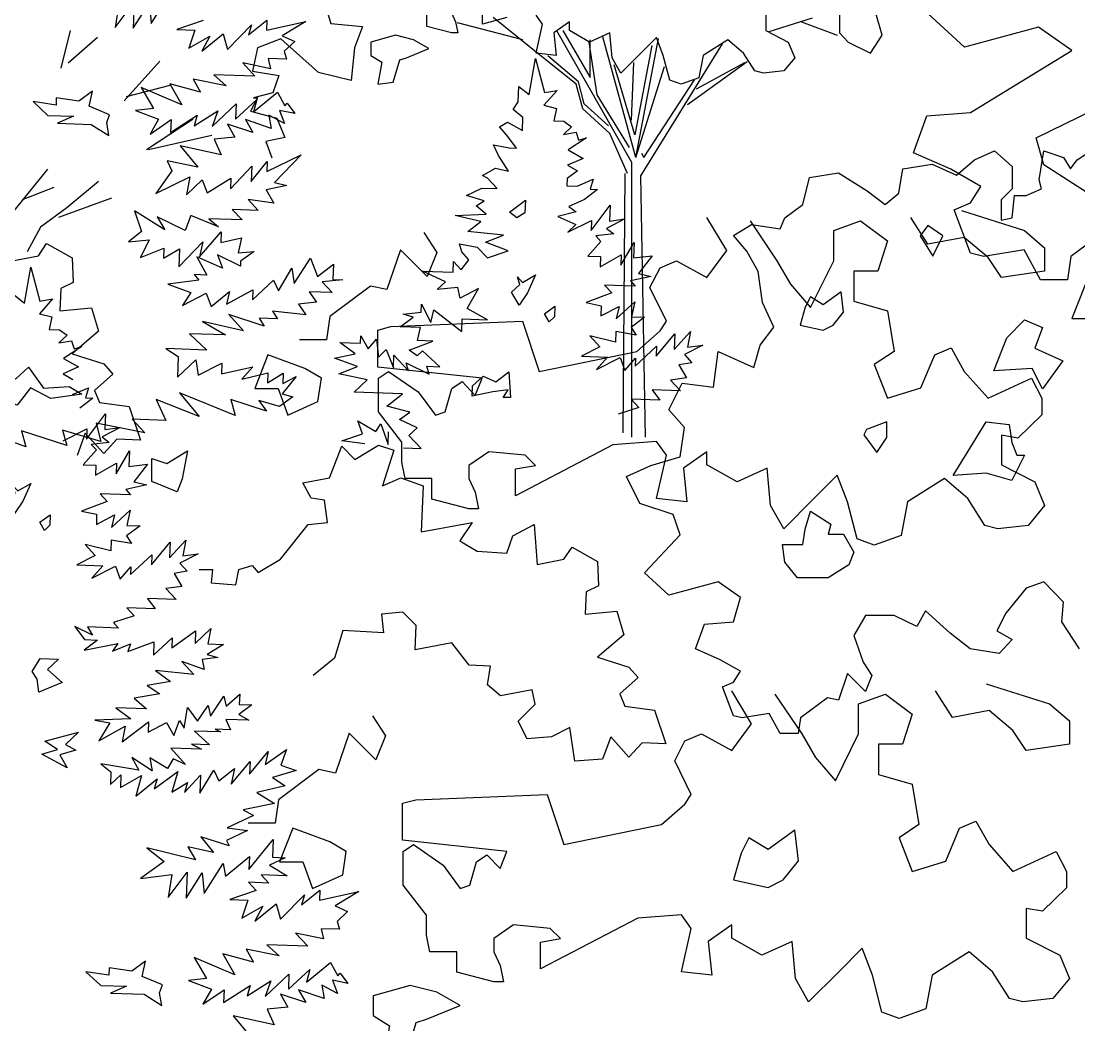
# Model space of a CAD drawing. Header units: inches. Extents: x -11 to 128, y 7 to 56.
# Drawn here: x 61.5273 to 62.0188, y 21.8111 to 22.2773 of the extents above; entities that cross this region are included whole.
import ezdxf

# ---------------------------------------------------------------- set-up
doc = ezdxf.new("R2010")
doc.units = ezdxf.units.IN
doc.header["$MEASUREMENT"] = 0
doc.layers.add('CAY', color=94, linetype='Continuous')
doc.layers.add('CAY-3', color=61, linetype='Continuous')
picture_1 = doc.add_image_def('image1.jpg', size_in_pixel=(1680, 1093))

# ---------------------------------------------------------------- blocks, each defined once
blk = doc.blocks.new('A$C76451831')
at = {"layer": 'CAY'}
for p, q in [((5943, 1269.4), (5949.7, 1306.8)), ((5949.7, 1306.8), (5958.9, 1271.5)), ((5931.9, 1262.1), (5932.4, 1277.9)), ((5932.4, 1277.9), (5943, 1269.4)), ((5972.1, 1273.8), (5958.5, 1258.4)), ((5958.9, 1271.5), (5972.1, 1273.8)), ((5926.6, 1254.1), (5931.9, 1262.1)), ((5936.7, 1245.6), (5926.6, 1254.1)), ((5958.5, 1258.4), (5971.5, 1255.2)), ((5971.5, 1255.2), (5968.8, 1242.2)), ((5912.4, 1236), (5920.7, 1241.1)), ((5920.7, 1241.1), (5936.3, 1232.4)), ((5936.3, 1232.4), (5936.7, 1245.6)), ((5968.8, 1242.2), (5979.2, 1241.8)), ((5979.2, 1241.8), (5987.1, 1236.1)), ((5920.2, 1227.6), (5912.4, 1236)), ((5930.2, 1214.1), (5920.2, 1227.6)), ((5987.1, 1236.1), (5978.7, 1228.2)), ((5978.7, 1228.2), (5991.9, 1230.5)), ((5991.9, 1230.5), (5994.4, 1222.3)), ((5906.3, 1217.6), (5922.5, 1214.3)), ((5911.3, 1206.6), (5906.3, 1217.6)), ((6002.6, 1224.7), (5983.6, 1212.2)), ((5994.4, 1222.3), (6002.6, 1224.7)), ((5921.6, 1190.3), (5911.3, 1206.6)), ((5922.5, 1214.3), (5930.2, 1214.1)), ((5983.6, 1212.2), (5999.1, 1203.5)), ((5894.8, 1185.8), (5908.2, 1193.5)), ((5908.2, 1193.5), (5921.6, 1190.3)), ((5999.1, 1203.5), (5983, 1196.4)), ((5983, 1196.4), (5993.3, 1190.6)), ((5900.1, 1182.9), (5894.8, 1185.8)), ((5910.1, 1172.2), (5900.1, 1182.9)), ((5982.6, 1182.8), (5982.3, 1175.1)), ((5993.3, 1190.6), (5982.6, 1182.8)), ((5878.2, 1165.1), (5894.3, 1172.7)), ((5894.3, 1172.7), (5910.1, 1172.2)), ((5982.3, 1175.1), (5992.7, 1174.7)), ((5992.7, 1174.7), (6009.3, 1181.8)), ((6009.3, 1181.8), (6006.2, 1171.5)), ((5896.6, 1159.5), (5878.2, 1165.1)), ((6000.4, 1160.8), (5984.3, 1153.7)), ((6013.9, 1171.3), (6000.4, 1160.8)), ((6006.2, 1171.5), (6013.9, 1171.3)), ((5888.2, 1154.3), (5896.6, 1159.5)), ((5898.8, 1145.8), (5888.2, 1154.3)), ((5984.3, 1153.7), (5991.8, 1148)), ((6007.4, 1128.9), (6026.9, 1154.9)), ((6026.9, 1154.9), (6026.3, 1138.6)), ((5866.6, 1144.2), (5898.8, 1145.8)), ((5893.1, 1138.3), (5866.6, 1144.2)), ((5991.8, 1148), (5973, 1143.2)), ((5973, 1143.2), (5991.3, 1134.9)), ((5983.3, 1127), (6007.8, 1139.3)), ((6007.8, 1139.3), (6007.4, 1128.9)), ((6042.3, 1140.8), (6023.3, 1131)), ((6026.3, 1138.6), (6042.3, 1140.8)), ((5879.6, 1127.9), (5893.1, 1138.3)), ((5916.6, 1123.9), (5879.6, 1127.9)), ((5991.3, 1134.9), (5983.3, 1127)), ((6023.3, 1131), (6030.9, 1125.3)), ((5897.8, 1116.8), (5916.6, 1123.9)), ((5921.5, 1107.8), (5897.8, 1116.8)), ((6017.4, 1117.6), (6003.8, 1102.2)), ((6030.9, 1125.3), (6012.2, 1123.3)), ((6012.2, 1123.3), (6017.4, 1117.6)), ((5435.2, 1102.7), (5443.6, 1115.3)), ((5443.6, 1115.3), (5470, 1100.6)), ((5871, 1115), (5889.4, 1111.7)), ((5873.4, 1106.8), (5871, 1115)), ((5880.8, 1098.4), (5873.4, 1106.8)), ((5889.4, 1111.7), (5899.9, 1100.4)), ((5899.9, 1100.4), (5921.5, 1107.8)), ((6037.9, 1092.9), (6051.8, 1116.4)), ((6051.8, 1116.4), (6051.3, 1100.6)), ((5407.8, 1097.4), (5435.2, 1102.7)), ((5470, 1100.6), (5471.1, 1075.2)), ((5864.5, 1085.8), (5864.9, 1096.7)), ((5864.9, 1096.7), (5872.8, 1088.2)), ((5872.8, 1088.2), (5880.8, 1098.4)), ((6003.8, 1102.2), (6016.9, 1101.8)), ((6016.5, 1091.4), (6038.3, 1103.8)), ((6016.9, 1101.8), (6016.5, 1091.4)), ((6038.3, 1103.8), (6037.9, 1092.9)), ((6051.3, 1100.6), (6070.4, 1102.6)), ((6070.4, 1102.6), (6056.2, 1084.5)), ((5420.6, 1053.6), (5427.3, 1091)), ((5427.3, 1091), (5436.5, 1055.8)), ((5856.5, 1075.7), (5832.8, 1086.9)), ((5832.8, 1086.9), (5864.5, 1085.8)), ((6056.2, 1084.5), (6069.6, 1081.4)), ((5471.1, 1075.2), (5458.4, 1068.9)), ((5848, 1067.8), (5856.5, 1075.7)), ((6069.6, 1081.4), (6048.2, 1076.7)), ((6048.2, 1076.7), (6053, 1071.1)), ((5410, 1062.2), (5420.6, 1053.6)), ((5458.4, 1068.9), (5457.3, 1045.7)), ((5869.4, 1069.8), (5848, 1067.8)), ((5871.7, 1058.8), (5869.4, 1069.8)), ((5890.7, 1069), (5871.7, 1058.8)), ((5879.1, 1048.1), (5890.7, 1069)), ((6028.7, 1064.2), (6002.1, 1054.3)), ((6053, 1071.1), (6021.3, 1072.2)), ((6021.3, 1072.2), (6028.7, 1064.2)), ((5449.8, 1058.1), (5436.1, 1042.7)), ((5436.5, 1055.8), (5449.8, 1058.1)), ((5831.4, 1044.3), (5831.6, 1052.5)), ((5831.6, 1052.5), (5841.4, 1033.6)), ((6002.1, 1054.3), (6017.8, 1051)), ((6033.2, 1037.3), (6052.4, 1055.2)), ((6052.4, 1055.2), (6049.1, 1039.5)), ((5436.1, 1042.7), (5449.1, 1039.5)), ((5457.3, 1045.7), (5490, 1048.9)), ((5490, 1048.9), (5497.4, 1024.6)), ((5812.7, 1042.3), (5831.4, 1044.3)), ((5823, 1039.2), (5812.7, 1042.3)), ((5841.4, 1033.6), (5844.6, 1046.6)), ((5844.6, 1046.6), (5873.3, 1024.3)), ((5900, 1036.5), (5879.1, 1048.1)), ((6017.8, 1051), (6017.5, 1040.6)), ((6017.5, 1040.6), (6036.4, 1050.3)), ((6036.4, 1050.3), (6033.2, 1037.3)), ((5449.1, 1039.5), (5446.4, 1026.4)), ((5809.5, 1029.2), (5823, 1039.2)), ((5830.8, 1028.5), (5809.5, 1029.2)), ((5873.3, 1024.3), (5873.7, 1037.4)), ((5873.7, 1037.4), (5900, 1036.5)), ((6062.7, 1039), (6048.8, 1028.6)), ((6049.1, 1039.5), (6062.7, 1039)), ((5446.4, 1026.4), (5456.8, 1026.1)), ((5464.8, 1020.4), (5456.3, 1012.5)), ((5456.8, 1026.1), (5464.8, 1020.4)), ((5497.4, 1024.6), (5470, 1001.4)), ((5768.6, 1012.1), (5768.9, 1019.8)), ((5768.9, 1019.8), (5776.6, 1006.4)), ((5827.6, 1015), (5830.8, 1028.5)), ((6005.9, 1019.7), (6016.3, 1008.4)), ((6032.4, 1013.3), (6005.9, 1019.7)), ((6032.8, 1024.2), (6032.4, 1013.3)), ((6053.9, 1020.7), (6032.8, 1024.2)), ((6048.8, 1028.6), (6053.9, 1020.7)), ((6074.5, 998.7), (6093.9, 1022)), ((6093.3, 1005.7), (6110.2, 1024.2)), ((6093.9, 1022), (6093.3, 1005.7)), ((6110.2, 1024.2), (6107, 1008)), ((5456.3, 1012.5), (5469.5, 1014.7)), ((5480.2, 1008.9), (5461.2, 996.5)), ((5469.5, 1014.7), (5472, 1006.5)), ((5472, 1006.5), (5480.2, 1008.9)), ((5747.3, 1012.8), (5768.6, 1012.1)), ((5763.2, 1001.4), (5747.3, 1012.8)), ((5776.6, 1006.4), (5785.1, 1016.5)), ((5785.1, 1016.5), (5787.1, 997.8)), ((5819.1, 1004.9), (5843.5, 1014.5)), ((5843.5, 1014.5), (5827.6, 1015)), ((6016.3, 1008.4), (5997.4, 998.7)), ((6052.8, 988.6), (6074.8, 1009.1)), ((6074.8, 1009.1), (6074.5, 998.7)), ((6122.9, 1010.1), (6104, 1000.4)), ((6107, 1008), (6122.9, 1010.1)), ((5461.2, 996.5), (5476.8, 987.8)), ((5470, 1001.4), (5502.7, 990.9)), ((5741.8, 996.7), (5763.2, 1001.4)), ((5765.5, 988.2), (5741.8, 996.7)), ((5787.1, 997.8), (5795.1, 1005.7)), ((5795.1, 1005.7), (5802.6, 986.9)), ((5802.6, 986.9), (5803.1, 1000)), ((5803.1, 1000), (5818.4, 983.6)), ((5827.1, 999.2), (5819.1, 1004.9)), ((5832.7, 1004.4), (5827.1, 999.2)), ((5850.7, 987.9), (5832.7, 1004.4)), ((5997.4, 998.7), (6024.1, 997.7)), ((6024.1, 997.7), (6012.8, 985)), ((6012.8, 985), (6037.3, 997.3)), ((6037.3, 997.3), (6042.2, 983.9)), ((6042.2, 983.9), (6053.1, 996.7)), ((6053.1, 996.7), (6052.8, 988.6)), ((6104, 1000.4), (6111.4, 992)), ((5476.8, 987.8), (5460.6, 980.6)), ((5502.7, 990.9), (5512.2, 980.3)), ((5746.2, 980.7), (5765.5, 988.2)), ((5818.4, 983.6), (5815.9, 991.8)), ((5815.9, 991.8), (5839.5, 980.1)), ((5839.5, 980.1), (5837.1, 988.4)), ((5837.1, 988.4), (5850.7, 987.9)), ((6111.4, 992), (6098.2, 989.7)), ((6098.2, 989.7), (6105.9, 976.3)), ((5460.6, 980.6), (5470.9, 974.8)), ((5512.2, 980.3), (5493.2, 963.4)), ((5775.4, 974.2), (5746.2, 980.7)), ((6105.9, 976.3), (6089.5, 974.1)), ((5470.3, 959), (5486.9, 966.1)), ((5486.9, 966.1), (5483.8, 955.8)), ((5761.9, 961.5), (5775.4, 974.2)), ((6070.5, 963.9), (6078.3, 953.2)), ((6099.9, 962.9), (6070.5, 963.9)), ((6089.5, 974.1), (6099.9, 962.9)), ((5491.5, 955.5), (5478, 945.1)), ((5483.8, 955.8), (5491.5, 955.5)), ((5493.2, 963.4), (5498.5, 950.8)), ((5812.1, 959.8), (5761.9, 961.5)), ((5795.8, 947.2), (5812.1, 959.8)), ((6078.3, 953.2), (6048.9, 954.2)), ((6048.9, 954.2), (6056.8, 945.8)), ((5498.5, 950.8), (5529.1, 946.6)), ((5529.1, 946.6), (5540.7, 911.8)), ((5819.6, 940.9), (5795.8, 947.2)), ((6056.8, 945.8), (6035.2, 938.9)), ((5485, 913.1), (5504.5, 939.2)), ((5504.5, 939.2), (5503.9, 922.9)), ((5770.8, 918.6), (5765.8, 931.9)), ((5765.8, 931.9), (5784.4, 920.9)), ((5808.9, 933.2), (5819.6, 940.9)), ((5827.2, 924.8), (5808.9, 933.2)), ((5460.9, 911.2), (5485.4, 923.5)), ((5485.4, 923.5), (5485, 913.1)), ((5519.9, 925), (5501, 915.3)), ((5503.9, 922.9), (5519.9, 925)), ((5784.4, 920.9), (5789.7, 928.8)), ((5789.7, 928.8), (5797.1, 907.3)), ((5797.1, 907.3), (5797.6, 920.4)), ((5818.7, 916.9), (5827.2, 924.8)), ((5483.7, 919.1), (5475.3, 895.9)), ((5502.7, 898.1), (5483.7, 919.1)), ((5508.5, 909.6), (5489.8, 907.5)), ((5501, 915.3), (5508.5, 909.6)), ((5516.4, 912.8), (5502.7, 898.1)), ((5540.7, 911.8), (5516.4, 912.8)), ((5749.2, 911.2), (5770.8, 918.6)), ((5773.1, 908.1), (5749.2, 911.2)), ((5831.4, 903.4), (5818.7, 916.9)), ((5495.1, 901.9), (5481.4, 886.5)), ((5489.8, 907.5), (5495.1, 901.9)), ((5515.5, 877.1), (5529.5, 900.7)), ((5529.5, 900.7), (5528.9, 884.8)), ((5812.9, 904), (5831.4, 903.4)), ((5494.1, 875.6), (5515.9, 888)), ((5515.9, 888), (5515.5, 877.1)), ((5528.9, 884.8), (5548, 886.9)), ((5548, 886.9), (5533.8, 868.8)), ((5481.4, 886.5), (5494.5, 886)), ((5494.5, 886), (5494.1, 875.6)), ((5547.3, 865.6), (5525.8, 860.9)), ((5533.8, 868.8), (5547.3, 865.6)), ((5498.9, 856.4), (5506.3, 848.5)), ((5530.6, 855.3), (5498.9, 856.4)), ((5525.8, 860.9), (5530.6, 855.3)), ((5506.3, 848.5), (5479.7, 838.5)), ((5479.7, 838.5), (5495.4, 835.2)), ((5495.4, 835.2), (5495.1, 824.8)), ((5495.1, 824.8), (5514, 834.6)), ((5510.8, 821.5), (5530, 839.5)), ((5514, 834.6), (5510.8, 821.5)), ((5530, 839.5), (5526.8, 823.7)), ((5540.3, 823.2), (5526.4, 812.8)), ((5526.8, 823.7), (5540.3, 823.2)), ((5526.4, 812.8), (5531.5, 805)), ((5510, 797.5), (5483.5, 803.9)), ((5483.5, 803.9), (5494, 792.7)), ((5510.4, 808.4), (5510, 797.5)), ((5531.5, 805), (5510.4, 808.4)), ((5552.1, 782.9), (5571.5, 806.3)), ((5570.9, 790), (5587.9, 808.4)), ((5571.5, 806.3), (5570.9, 790)), ((5587.9, 808.4), (5584.6, 792.2)), ((5494, 792.7), (5475, 782.9)), ((5530.4, 772.8), (5552.4, 793.3)), ((5552.4, 793.3), (5552.1, 782.9)), ((5600.5, 794.4), (5581.6, 784.6)), ((5584.6, 792.2), (5600.5, 794.4)), ((5475, 782.9), (5501.7, 782)), ((5501.7, 782), (5490.4, 769.2)), ((5490.4, 769.2), (5514.9, 781.5)), ((5514.9, 781.5), (5519.8, 768.2)), ((5519.8, 768.2), (5530.7, 781)), ((5530.7, 781), (5530.4, 772.8)), ((5581.6, 784.6), (5589, 776.2)), ((5589, 776.2), (5575.8, 773.9)), ((5575.8, 773.9), (5583.5, 760.5)), ((5583.5, 760.5), (5567.1, 758.4)), ((5567.1, 758.4), (5577.6, 747.1)), ((5577.6, 747.1), (5548.1, 748.2)), ((5548.1, 748.2), (5555.9, 737.5)), ((5526.5, 738.5), (5534.4, 730.1)), ((5555.9, 737.5), (5526.5, 738.5)), ((5534.4, 730.1), (5512.8, 723.1)), ((5512.8, 723.1), (5518.1, 717.5)), ((5472.8, 719.1), (5482.8, 705.6)), ((5491.1, 710.3), (5472.8, 719.1)), ((5518.1, 717.5), (5485.9, 718.6)), ((5485.9, 718.6), (5491.1, 710.3)), ((5573.1, 697), (5597.7, 714.7)), ((5597.3, 701.6), (5613.7, 716.9)), ((5597.7, 714.7), (5597.3, 701.6)), ((5613.7, 716.9), (5610.4, 701.1)), ((5496.3, 705.1), (5482.4, 694.7)), ((5482.4, 694.7), (5517.5, 701.6)), ((5482.8, 705.6), (5496.3, 705.1)), ((5517.5, 701.6), (5511.8, 693.7)), ((5511.8, 693.7), (5530.6, 701.2)), ((5527.6, 693.1), (5554.7, 703.1)), ((5530.6, 701.2), (5527.6, 693.1)), ((5554.2, 689.5), (5573.5, 707.4)), ((5554.7, 703.1), (5554.2, 689.5)), ((5573.5, 707.4), (5573.1, 697)), ((5610.4, 701.1), (5626.7, 700.5)), ((5626.7, 700.5), (5610, 690.2)), ((5610, 690.2), (5620.8, 687.1)), ((5606.7, 674.5), (5583.5, 683)), ((5583.5, 683), (5596.1, 669.4)), ((5620.8, 687.1), (5604.8, 685)), ((5604.8, 685), (5606.7, 674.5)), ((5596.1, 669.4), (5556.4, 673.5)), ((5556.4, 673.5), (5571.9, 662.1)), ((5571.9, 662.1), (5547.7, 658)), ((5547.7, 658), (5561, 649.3)), ((5561, 649.3), (5534.1, 644.8)), ((5613.2, 626.2), (5627.1, 647)), ((5627.1, 647), (5629.4, 636.5)), ((5629.4, 636.5), (5643.5, 649.2)), ((5643.5, 649.2), (5643.1, 638.3)), ((5515.2, 635.1), (5530.7, 623.7)), ((5546.9, 634), (5515.2, 635.1)), ((5534.1, 644.8), (5546.9, 634)), ((5586.1, 614), (5589.5, 635.2)), ((5589.5, 635.2), (5599.9, 621.2)), ((5599.9, 621.2), (5610.9, 637.2)), ((5610.9, 637.2), (5613.2, 626.2)), ((5656.2, 637.9), (5642.7, 627.9)), ((5643.1, 638.3), (5656.2, 637.9)), ((5642.7, 627.9), (5652.9, 622.1)), ((5530.7, 623.7), (5493.4, 622.2)), ((5493.4, 622.2), (5509.2, 619.4)), ((5509.2, 619.4), (5497.7, 600.8)), ((5497.7, 600.8), (5525, 616.1)), ((5521.7, 599.9), (5549.1, 620.3)), ((5525, 616.1), (5521.7, 599.9)), ((5549.1, 620.3), (5548.8, 609.9)), ((5548.8, 609.9), (5567.7, 619.6)), ((5567.7, 619.6), (5575.4, 606.2)), ((5575.4, 606.2), (5581.3, 621.9)), ((5581.3, 621.9), (5586.1, 614)), ((5629, 622.9), (5634, 612.3)), ((5652.9, 622.1), (5629, 622.9)), ((5596.8, 610.9), (5612.2, 596.8)), ((5623.5, 610), (5596.8, 610.9)), ((5618.2, 612.9), (5623.5, 610)), ((5634, 612.3), (5618.2, 612.9)), ((5603.9, 592.1), (5572.2, 593.2)), ((5572.2, 593.2), (5587.5, 576.3)), ((5612.2, 596.8), (5593.6, 597.4)), ((5593.6, 597.4), (5603.9, 592.1)), ((5669.9, 576.2), (5691.8, 591.7)), ((5691.8, 591.7), (5686.2, 575.6)), ((5552.8, 569.8), (5532, 583.7)), ((5532, 583.7), (5539.2, 570.3)), ((5568.7, 572), (5550.5, 583.1)), ((5550.5, 583.1), (5552.8, 569.8)), ((5574.5, 582.2), (5568.7, 572)), ((5587.5, 576.3), (5574.5, 582.2)), ((5653.7, 566.3), (5673.1, 589.7)), ((5673.1, 589.7), (5669.9, 576.2)), ((2041.2, 539.6), (2003.7, 569.7)), ((2289.6, 555.4), (2334.4, 569.5)), ((5499.6, 577.1), (5510.2, 568.6)), ((5539.2, 570.3), (5499.6, 577.1)), ((5602.3, 546.8), (5616.7, 570.3)), ((5616.7, 570.3), (5621.8, 559.3)), ((5621.8, 559.3), (5638.1, 572.3)), ((5634.8, 556.1), (5654.2, 579.4)), ((5638.1, 572.3), (5634.8, 556.1)), ((5654.2, 579.4), (5653.7, 566.3)), ((5701.9, 570.1), (5677.6, 562.8)), ((5686.2, 575.6), (5701.9, 570.1)), ((2034.5, 546.7), (1966.9, 564.4)), ((2323, 565.2), (2360, 551.4)), ((5510.2, 568.6), (5509.7, 555.5)), ((5509.7, 555.5), (5520.5, 565.5)), ((5520.5, 565.5), (5520, 552.4)), ((5520, 552.4), (5541.7, 564.8)), ((5541.7, 564.8), (5536, 543.7)), ((5536, 543.7), (5557.9, 561.5)), ((5554.9, 551.2), (5579.5, 568.9)), ((5557.9, 561.5), (5554.9, 551.2)), ((5579.5, 568.9), (5573.3, 547.8)), ((5586.4, 547.4), (5602.9, 565.4)), ((5602.9, 565.4), (5602.3, 546.8)), ((5677.6, 562.8), (5690.5, 554.2)), ((2147.3, 419.7), (2069.9, 556)), ((2075.8, 556.2), (2104.1, 507.8)), ((2151.6, 424.8), (2117.3, 549.9)), ((2151.6, 424.8), (2175, 548.1)), ((5573.3, 547.8), (5589.5, 557.7)), ((5589.5, 557.7), (5586.4, 547.4)), ((5690.5, 554.2), (5661.2, 547.5)), ((5661.2, 547.5), (5679.4, 536)), ((2089.9, 500.7), (2041.2, 539.6)), ((2102.9, 544.4), (2111.2, 489.7)), ((2104.1, 507.8), (2104.1, 546.7)), ((2168.2, 540.8), (2150.5, 448.4)), ((2156.8, 405.9), (2241.3, 542.4)), ((5683.6, 539.8), (5680.1, 515.6)), ((2092.3, 503.1), (2060.4, 530.2)), ((5679.4, 536), (5647, 529.4)), ((5647, 529.4), (5657.7, 523.6)), ((2150.5, 448.4), (2129.2, 520.8)), ((2146.9, 463.7), (2149.3, 523.1)), ((2151.6, 424.8), (2181.2, 519.2)), ((2205.1, 479.9), (2266.8, 524.3)), ((2214.5, 496), (2264.5, 523.1)), ((5657.7, 523.6), (5630.5, 510.9)), ((5680.1, 515.6), (5652.4, 515.6)), ((2159.9, 424.8), (2212.2, 505.4)), ((5651.7, 507.9), (5630, 497.8)), ((5630.5, 510.9), (5651.7, 507.9)), ((2096.6, 475.1), (2089.9, 500.7)), ((2098.2, 480.3), (2092.3, 503.1)), ((5632.6, 492.3), (5603.4, 501.4)), ((5603.4, 501.4), (5616.4, 485.1)), ((5630, 497.8), (5632.6, 492.3)), ((5653, 467.5), (5678.1, 498.8)), ((5678.1, 498.8), (5677.5, 480.3)), ((2111.2, 489.7), (2144.6, 435.4)), ((5597.6, 477.6), (5547.3, 490.2)), ((5547.3, 490.2), (5565.4, 476)), ((5589.9, 491), (5597.6, 477.6)), ((5616.4, 485.1), (5589.9, 491)), ((2124.5, 449.6), (2096.6, 475.1)), ((2123.3, 457.8), (2098.2, 480.3)), ((5565.4, 476), (5540.7, 458.3)), ((5606.8, 442.8), (5626.5, 473.9)), ((5626.5, 473.9), (5628.7, 460.7)), ((5628.7, 460.7), (5653.5, 481.1)), ((5653.5, 481.1), (5653, 467.5)), ((5690.6, 479.8), (5674.5, 472.2)), ((5674.5, 472.2), (5692.6, 461.1)), ((5677.5, 480.3), (5690.6, 479.8)), ((5540.7, 458.3), (5573.1, 462.6)), ((5569.5, 438.7), (5589, 464.8)), ((5573.1, 462.6), (5569.5, 438.7)), ((5589, 464.8), (5588.1, 438)), ((5588.1, 438), (5604.8, 464.2)), ((5604.8, 464.2), (5606.8, 442.8)), ((5665.9, 462.1), (5673.8, 453.6)), ((5692.6, 461.1), (5665.9, 462.1)), ((2143, 408.3), (2124.5, 449.6)), ((5652.5, 454.4), (5660.4, 445.9)), ((5673.8, 453.6), (5652.5, 454.4)), ((5660.4, 445.9), (5633.3, 436.5)), ((5685.6, 416.1), (5710.5, 441.5)), ((5707.5, 431.2), (5726.6, 446.4)), ((5710.5, 441.5), (5707.5, 431.2)), ((5726.6, 446.4), (5726.2, 435.9)), ((5726.2, 435.9), (5766.8, 445)), ((5766.8, 445), (5742.3, 429.9)), ((2157.5, 429.5), (2159.9, 424.8)), ((5633.3, 436.5), (5651.9, 435.8)), ((5651.9, 435.8), (5645.8, 417.4)), ((5645.8, 417.4), (5667.5, 429.8)), ((5659.3, 414.3), (5681.2, 432.1)), ((5667.5, 429.8), (5659.3, 414.3)), ((5681.2, 432.1), (5685.6, 416.1)), ((5742.3, 429.9), (5755.2, 424.1)), ((2147.3, 135.4), (2147.3, 419.7)), ((5755.2, 424.1), (5744.5, 414)), ((2138.3, 140.1), (2140.6, 408.3)), ((2161.5, 135.4), (2156.8, 405.9)), ((5746.9, 405.8), (5727.9, 406.4)), ((5727.9, 406.4), (5730.2, 395.9)), ((5744.5, 414), (5746.9, 405.8)), ((5701.4, 401.9), (5714.1, 388.3)), ((5730.2, 395.9), (5701.4, 401.9)), ((5650.1, 385.1), (5657.8, 371.7)), ((5684.3, 378.5), (5650.1, 385.1)), ((5714.1, 388.3), (5671.6, 389.8)), ((5671.6, 389.8), (5684.3, 378.5)), ((5596.3, 376.6), (5609.2, 354.8)), ((5638.3, 358.8), (5596.3, 376.6)), ((5625.9, 380.5), (5638.3, 358.8)), ((5657.8, 371.7), (5625.9, 380.5)), ((5694, 343.7), (5716, 364.2)), ((5712.8, 351.2), (5737.6, 371.6)), ((5716, 364.2), (5712.8, 351.2)), ((5737.6, 371.6), (5745.2, 357.8)), ((5609.2, 354.8), (5590.5, 352.7)), ((5590.5, 352.7), (5614.2, 343.7)), ((5651.2, 337), (5675.7, 352.5)), ((5669.7, 336.4), (5694.5, 359.5)), ((5675.7, 352.5), (5669.7, 336.4)), ((5694.5, 359.5), (5694, 343.7)), ((5755.4, 349.7), (5739.6, 353)), ((5739.6, 353), (5744.6, 339.2)), ((5745.2, 357.8), (5747.6, 360.4)), ((5747.6, 360.4), (5755.4, 349.7)), ((5614.2, 343.7), (5605.5, 328.2)), ((5605.5, 328.2), (5627.4, 343.3)), ((5626.9, 330.2), (5654.2, 347.8)), ((5627.4, 343.3), (5626.9, 330.2)), ((5654.2, 347.8), (5651.2, 337)), ((5730.8, 334.2), (5704.4, 343.3)), ((5704.4, 343.3), (5712.1, 329.9)), ((5744.6, 339.2), (5728.6, 347.9)), ((5728.6, 347.9), (5730.8, 334.2)), ((5712.1, 329.9), (5685.6, 338.5)), ((5685.6, 338.5), (5693.3, 325.1)), ((5693.3, 325.1), (5672, 323.1)), ((5672, 323.1), (5679.1, 307)), ((5636.8, 316.2), (5655.1, 294.3)), ((5679.1, 307), (5636.8, 316.2))]:
    blk.add_line(p, q, dxfattribs=at)
for points in [[(5732.6, 1360), (5737.9, 1343.1), (5770.6, 1340), (5762.2, 1317.8), (5759, 1284.1), (5725.2, 1292.5), (5686.2, 1327.3), (5662, 1317.8), (5656.7, 1293.6), (5684.1, 1289.3), (5677.8, 1271.4), (5657.7, 1266.1), (5662, 1266.1), (5654.6, 1252.4), (5682, 1245), (5690.4, 1225), (5670.4, 1220.8), (5676.7, 1203.9)], [(5467.9, 1335.7), (5458.4, 1296.7)], [(5496.4, 1328.4), (5465.8, 1302)], [(5560.7, 1304.1), (5523.8, 1263)], [(5571.3, 1278.8), (5525.9, 1267.2)], [(5595.5, 1244), (5547, 1212.3)], [(5614.5, 1227.1), (5549.1, 1212.3)], [(1616.2, 583.4), (1612.6, 559.5), (1632.1, 585.5), (1631.2, 558.8), (1648, 585), (1649.9, 563.6), (1669.6, 594.7)], [(1703.5, 566.7), (1676.5, 557.2), (1695, 556.6), (1688.9, 538.2), (1710.7, 550.6), (1702.4, 535), (1724.3, 552.8), (1728.8, 536.8), (1753.7, 562.3), (1750.6, 551.9), (1769.7, 567.1), (1769.3, 556.7), (1810, 565.7), (1785.4, 550.7), (1798.4, 544.8), (1787.6, 534.8), (1790, 526.5), (1771, 527.2), (1773.4, 516.7), (1744.6, 522.7), (1757.2, 509.1), (1714.7, 510.6), (1727.4, 499.2), (1693.2, 505.9), (1700.9, 492.5), (1669.1, 501.3), (1681.4, 479.5), (1639.5, 497.3), (1652.3, 475.6), (1633.6, 473.5), (1657.4, 464.5), (1648.7, 449), (1670.5, 464.1), (1670, 450.9), (1697.4, 468.6), (1694.3, 457.8), (1718.8, 473.3), (1712.8, 457.1), (1737.7, 480.3), (1737.1, 464.5), (1759.1, 485), (1755.9, 472), (1780.7, 492.4), (1788.3, 478.5), (1790.7, 481.2), (1798.5, 470.5), (1782.7, 473.7), (1787.7, 460), (1771.7, 468.7), (1773.9, 455), (1747.5, 464.1), (1755.2, 450.7), (1728.8, 459.3), (1736.5, 445.9), (1715.1, 443.9), (1722.2, 427.8), (1680, 437), (1698.2, 415), (1666.3, 421.6), (1671.3, 411), (1654.7, 387.5), (1689.7, 404.9), (1686.3, 386.4), (1702.7, 401.7), (1707.7, 388.4), (1732.3, 403.4), (1731.9, 392.6), (1754, 415.8), (1753.4, 400), (1770, 420.7), (1769.7, 410.3), (1805.2, 427.6), (1777.4, 399.1), (1790.4, 396), (1769, 391.3), (1776.7, 377.8), (1750.1, 381.5), (1760.6, 370.2), (1733.8, 371.2), (1743.9, 360.4), (1709.5, 361.6), (1719.6, 353.1), (1691, 365), (1685, 349.3), (1656.1, 363.5), (1663.8, 350.1), (1632.7, 369.7), (1639.7, 348.2), (1626.2, 337.8), (1647.6, 339.7), (1638.8, 321.5), (1663.1, 331), (1662.7, 320.6), (1679, 330.5), (1678.3, 311.9), (1703.2, 337.8), (1700, 322), (1722.2, 348), (1721.8, 337.1), (1743.2, 341.8), (1740, 326.1), (1756.3, 327.8), (1742.4, 317.8), (1742.2, 312.4), (1718.6, 324.1), (1723.6, 310.3), (1697.2, 322.1), (1707.5, 303.2), (1694.3, 303.7), (1699.1, 298), (1667.2, 293.7), (1691, 285.2), (1682.3, 271.9), (1706.8, 284.6), (1711.8, 270.9), (1730.9, 286.1), (1727.7, 273), (1755, 287.9), (1754.6, 277.5), (1776.6, 298.1), (1781.7, 287), (1795.6, 310.5), (1797.8, 294.6), (1814.6, 320.8), (1822.1, 301.9), (1838.4, 314.5), (1837.8, 298.6), (1848.2, 298.3), (1826.8, 296.3), (1837.3, 285.1), (1813.3, 285.9), (1821.1, 275.2), (1802.5, 273.1), (1809.8, 262), (1775.5, 265.9), (1780.6, 258), (1761.6, 258.7), (1766.8, 250.4), (1730.1, 262.5), (1745.3, 245.7), (1703.1, 255.3), (1726.6, 241.3), (1689.5, 242.6), (1707.5, 225.7), (1664.9, 227.2), (1677.8, 219), (1677, 197.7), (1696.2, 215.6), (1698.4, 199.7), (1722.9, 212), (1722.5, 201.1), (1754.9, 208.2), (1743.6, 195.4), (1770.5, 202.2), (1770.2, 191.8), (1786.4, 201.6), (1786, 191.2), (1799.9, 198.4), (1785.6, 180.3), (1796.4, 177.2), (1782.5, 167.3), (1761.4, 173.5), (1769.1, 162.3), (1732.4, 174.5), (1736.8, 158), (1679.2, 181.3), (1699.6, 157), (1654.9, 174.5), (1665, 152.8), (1630.2, 154), (1643.3, 140), (1592.9, 149.9), (1597.7, 131.1), (1558.2, 142.9), (1562.6, 126.9), (1515.6, 142.2), (1520, 125.7), (1486, 137.8)], [(5444.7, 1192.3), (5399.3, 1136.4)], [(5451, 1173.3), (5418.3, 1160.7)], [(5497.4, 1179.7), (5464.7, 1152.2), (5437.3, 1132.2), (5423.6, 1106.9)], [(5456.3, 1142.7), (5511.1, 1162.8)], [(5963.8, 1034.3), (5959.1, 1042.6), (5969.8, 1050.4), (5969.4, 1039.5), (5963.8, 1034.3)], [(5441.4, 818.5), (5436.7, 826.9), (5447.4, 834.6), (5447, 823.8), (5441.4, 818.5)], [(1960.6, 574.6), (1964.9, 565.2), (1967.3, 553.8), (1960.6, 553.8), (1935.1, 560.5), (1935.1, 574.6)], [(2286.1, 576.6), (2286.1, 556.2), (2309.3, 544.4), (2316, 528.2), (2304.6, 514.5), (2283.7, 512.1), (2274.7, 514.5), (2262.9, 533), (2246.8, 546.7), (2221.2, 530.6), (2216.9, 507.4), (2198.4, 500.7), (2186.6, 505), (2179.9, 530.6), (2172.9, 549.1), (2156.8, 533), (2135.9, 512.1), (2126.9, 528.2), (2124.5, 553.8), (2103.7, 544.4), (2082.9, 556.2), (2082.9, 565.2), (2066.7, 553.8), (2069.1, 530.6), (2048.3, 533), (2054.9, 562.8), (2048.3, 572.3)], [(2018, 569.9), (1992.8, 562.8), (1992.8, 581.3)]]:
    blk.add_lwpolyline(points, dxfattribs=at)
for points in [[(5922.9, 1147.7), (5939.2, 1160.3), (5938.7, 1147.1), (5930.4, 1142)], [(5925, 1065.1), (5933.4, 1073), (5931, 1080.8), (5936.2, 1075.1), (5949.6, 1082.8), (5941.3, 1064.5), (5932.7, 1051.7)], [(5923.9, 955.9), (5916.2, 956.2), (5921.4, 964.1), (5905.5, 962), (5884.1, 957.3), (5884.4, 968.1), (5895.7, 978.2), (5908.6, 972.3), (5922.1, 982.7)], [(5552.4, 869.2), (5552.4, 892.9), (5568.2, 887.7), (5589.3, 900.9), (5584, 871.8), (5578.8, 858.6)], [(5402.6, 849.4), (5411, 857.2), (5408.6, 865), (5413.8, 859.4), (5427.2, 867.1), (5418.9, 848.8), (5410.3, 835.9)], [(5433.8, 664.7), (5428.6, 672.6), (5436.8, 685.9), (5455.8, 685.2), (5444.5, 674.7), (5459.9, 661), (5435.5, 651)], [(2392.2, 660), (2385.5, 671.4), (2369.4, 671.4), (2369.4, 643.8), (2352.9, 632), (2336.8, 636.8), (2343.9, 609.2), (2371.4, 606.9), (2380.8, 586), (2362.3, 574.6), (2362.3, 553.8), (2371.4, 544.4), (2394.6, 533), (2406.4, 551.4), (2399.3, 576.6), (2431.5, 583.7), (2445.3, 597.4), (2422.5, 613.6), (2415.4, 636.8), (2389.8, 630.1)], [(5441.9, 600.5), (5476.7, 609.7), (5463.1, 597), (5473.8, 591.2), (5457.3, 586.3), (5465, 572.9), (5438.7, 587), (5454.8, 591.9)], [(1603.8, 461), (1606.8, 469), (1585.8, 477.9), (1589, 493.7), (1575.1, 483.3), (1551.6, 486.8), (1551.4, 479.1), (1527.5, 482.7), (1542.8, 468.5), (1569.5, 467.6), (1553, 460.5), (1587.8, 459.2), (1606, 447.7)], [(5560.6, 340.2), (5563.6, 348.2), (5542.6, 357.1), (5545.9, 372.9), (5532, 362.5), (5508.5, 366), (5508.2, 358.3), (5484.4, 361.9), (5499.7, 347.7), (5526.4, 346.8), (5509.9, 339.7), (5544.7, 338.5), (5562.9, 327)], [(1809, 206.5), (1770.6, 220.7), (1757.1, 185.9), (1781.3, 185.9), (1791.3, 158.2), (1822.5, 172.3), (1826.1, 196.5)], [(1474.2, 178.1), (1469.4, 194.1), (1488.1, 198.9), (1488.8, 217.4), (1509.3, 195.4), (1522.9, 208.1), (1538.4, 186.2), (1564.8, 188), (1578.1, 179.9), (1545.8, 175.6), (1524.8, 186.7), (1511.1, 168.6), (1495.4, 174.6), (1470.8, 156.9)]]:
    blk.add_lwpolyline(points, close=True, dxfattribs=at)
at = {"layer": 'CAY-3'}
for p, q in [((6416.3, 659.8), (6481.8, 639.1)), ((6173.4, 618.5), (6152.8, 652.7)), ((6197.6, 649.2), (6225.3, 607.9)), ((6284.2, 639.1), (6312, 649.2)), ((6312, 649.2), (6339.7, 628.5)), ((6381.5, 625), (6363.8, 652.7)), ((6284.2, 607.9), (6284.2, 639.1)), ((6481.8, 639.1), (6502.4, 621.4)), ((5780.9, 626.5), (5794.5, 605.9)), ((6339.7, 628.5), (6329.6, 597.3)), ((6419.3, 632.1), (6381.5, 625)), ((6444, 611.4), (6419.3, 632.1)), ((6152.8, 590.8), (6173.4, 618.5)), ((6502.4, 621.4), (6502.4, 597.3)), ((5756.9, 608.7), (5742.6, 567.5)), ((5766.8, 598.8), (5756.9, 608.7)), ((5794.5, 605.9), (5784.5, 581.1)), ((6104.4, 600.8), (6121.5, 607.9)), ((6121.5, 607.9), (6152.8, 590.8)), ((6225.3, 607.9), (6239.4, 583.7)), ((6260.1, 559.5), (6284.2, 607.9)), ((6457.6, 590.8), (6444, 611.4)), ((5784.5, 581.1), (5766.8, 598.8)), ((6093.8, 580.2), (6104.4, 600.8)), ((6304.9, 597.3), (6304.9, 566)), ((6329.6, 597.3), (6304.9, 597.3)), ((6502.4, 597.3), (6457.6, 590.8)), ((6239.4, 583.7), (6260.1, 559.5)), ((2491.6, 539.1), (2453.9, 573.9)), ((5725.5, 571.1), (5683.6, 539.8)), ((5742.6, 567.5), (5725.5, 571.1)), ((6110.9, 545.4), (6093.8, 580.2)), ((2568.3, 559.8), (2491.6, 539.1)), ((2603, 535.6), (2568.3, 559.8)), ((6304.9, 566), (6339.7, 556)), ((6339.7, 556), (6346.7, 514.1)), ((5812.2, 536.3), (5825.7, 539.8)), ((5825.7, 539.8), (5961.9, 545.3)), ((5961.9, 545.3), (5979, 493.4)), ((6104.4, 535.3), (6110.9, 545.4)), ((2498.1, 471.6), (2603, 535.6)), ((5812.2, 497.9), (5812.2, 536.3)), ((6080.2, 514.1), (6104.4, 535.3)), ((6388.6, 510.6), (6405.7, 517.6)), ((6405.7, 517.6), (6419.3, 493.4)), ((5979, 493.4), (6080.2, 514.1)), ((6346.7, 514.1), (6326.1, 500.5)), ((6374.5, 476.3), (6388.6, 510.6)), ((5920.1, 486.4), (5812.2, 497.9)), ((5812.8, 486.4), (5823.4, 493.4)), ((5823.4, 493.4), (5854, 472.2)), ((6326.1, 500.5), (6339.7, 465.7)), ((6419.3, 493.4), (6444, 465.7)), ((5812.8, 451.6), (5812.8, 486.4)), ((5888.8, 475.7), (5899.4, 482.8)), ((5899.4, 482.8), (5913, 468.7)), ((5913, 468.7), (5920.1, 486.4)), ((6444, 465.7), (6488.8, 486.4)), ((6488.8, 486.4), (6499.5, 465.7)), ((2452.7, 468.1), (2498.1, 471.6)), ((5854, 472.2), (5871.7, 448)), ((5881.7, 451.6), (5888.8, 475.7)), ((6339.7, 465.7), (6374.5, 476.3)), ((2439.1, 429.8), (2452.7, 468.1)), ((6499.5, 465.7), (6499.5, 448.6)), ((5836.9, 420.3), (5812.8, 451.6)), ((5871.7, 448), (5881.7, 451.6)), ((6499.5, 448.6), (6474.7, 424.4)), ((2477.5, 412.7), (2439.1, 429.8)), ((6457.6, 427.4), (6457.6, 396.7)), ((6474.7, 424.4), (6457.6, 427.4)), ((5836.9, 399.6), (5836.9, 420.3)), ((6055.5, 417.4), (5954.9, 364.8)), ((6100.9, 420.9), (6055.5, 417.4)), ((6110.9, 406.7), (6100.9, 420.9)), ((2508.7, 395), (2477.5, 412.7)), ((5927.1, 410.3), (5906.5, 396.1)), ((5964.9, 406.7), (5927.1, 410.3)), ((5975.5, 396.1), (5964.9, 406.7)), ((6100.9, 361.9), (6110.9, 406.7)), ((6152.8, 410.3), (6128.6, 393.2)), ((6152.8, 396.7), (6152.8, 410.3)), ((2498.1, 377.9), (2508.7, 395)), ((5840.5, 382.5), (5836.9, 399.6)), ((5906.5, 396.1), (5906.5, 382.5)), ((5954.9, 392.6), (5975.5, 396.1)), ((6184, 379), (6152.8, 396.7)), ((6457.6, 396.7), (6492.4, 379)), ((5954.9, 364.8), (5954.9, 392.6)), ((6128.6, 393.2), (6132.1, 358.4)), ((6215.3, 393.2), (6184, 379)), ((6218.8, 354.8), (6215.3, 393.2)), ((6287.8, 386.1), (6263.6, 361.9)), ((6298.4, 358.4), (6287.8, 386.1)), ((2481, 370.8), (2498.1, 377.9)), ((5868.2, 382.5), (5840.5, 382.5)), ((5868.2, 361.3), (5868.2, 382.5)), ((5906.5, 382.5), (5913, 368.4)), ((6398.6, 382.6), (6360.3, 358.4)), ((6422.8, 361.9), (6398.6, 382.6)), ((6492.4, 379), (6502.4, 354.8)), ((2245.7, 328.6), (2225, 362.9)), ((2453.8, 335.1), (2436.1, 362.9)), ((2498.1, 326), (2481, 370.8)), ((2488.6, 369.9), (2554, 349.3)), ((5913, 368.4), (5916.5, 351.3)), ((6132.1, 358.4), (6100.9, 361.9)), ((6263.6, 361.9), (6232.4, 330.6)), ((6440.5, 334.2), (6422.8, 361.9)), ((2269.8, 359.3), (2297.6, 318)), ((2356.5, 349.3), (2384.2, 359.3)), ((2384.2, 359.3), (2411.9, 338.7)), ((2643.7, 353.7), (2601.9, 322.4)), ((5906.5, 351.3), (5868.2, 361.3)), ((5916.5, 351.3), (5906.5, 351.3)), ((6232.4, 330.6), (6218.8, 354.8)), ((6308.4, 320), (6298.4, 358.4)), ((6360.3, 358.4), (6353.8, 323.6)), ((6502.4, 354.8), (6485.3, 334.2)), ((1932.1, 347.2), (1945.6, 326.5)), ((2356.5, 318), (2356.5, 349.3)), ((2491.5, 342.2), (2453.8, 335.1)), ((2516.3, 321.6), (2491.5, 342.2)), ((2554, 349.3), (2574.7, 331.6)), ((1908, 329.4), (1893.8, 288.2)), ((1917.9, 319.4), (1908, 329.4)), ((2225, 300.9), (2245.7, 328.6)), ((2411.9, 338.7), (2401.9, 307.4)), ((2553.5, 329.5), (2511.7, 322.4)), ((2570.6, 298.2), (2553.5, 329.5)), ((2574.7, 331.6), (2574.7, 307.4)), ((6454.1, 330.6), (6440.5, 334.2)), ((6485.3, 334.2), (6454.1, 330.6)), ((1935.6, 301.8), (1917.9, 319.4)), ((1945.6, 326.5), (1935.6, 301.8)), ((2176.7, 310.9), (2193.8, 318)), ((2193.8, 318), (2225, 300.9)), ((2297.6, 318), (2311.7, 293.8)), ((2332.3, 269.7), (2356.5, 318)), ((2511.7, 322.4), (2498.1, 326)), ((2529.9, 300.9), (2516.3, 321.6)), ((2601.9, 322.4), (2598.3, 298.2)), ((6326.1, 313.5), (6308.4, 320)), ((6353.8, 323.6), (6326.1, 313.5)), ((2166.1, 290.3), (2176.7, 310.9)), ((2377.2, 307.4), (2377.2, 276.1)), ((2401.9, 307.4), (2377.2, 307.4)), ((2574.7, 307.4), (2529.9, 300.9)), ((2598.3, 298.2), (2570.6, 298.2)), ((1876.7, 291.7), (1834.8, 260.5)), ((1893.8, 288.2), (1876.7, 291.7)), ((2183.2, 255.5), (2166.1, 290.3)), ((2311.7, 293.8), (2332.3, 269.7)), ((2377.2, 276.1), (2411.9, 266.1)), ((2411.9, 266.1), (2419, 224.2)), ((1834.8, 260.5), (1831.3, 236.3)), ((1898, 249.9), (2034.2, 255.5)), ((2034.2, 255.5), (2051.3, 203.6)), ((2176.7, 245.5), (2183.2, 255.5)), ((1884.4, 246.4), (1898, 249.9)), ((1884.4, 208.1), (1884.4, 246.4)), ((2152.5, 224.2), (2176.7, 245.5)), ((1831.3, 236.3), (1803.5, 236.3)), ((2051.3, 203.6), (2152.5, 224.2)), ((2419, 224.2), (2398.4, 210.7)), ((2446.7, 186.5), (2460.9, 220.7)), ((2460.9, 220.7), (2478, 227.8)), ((2478, 227.8), (2491.5, 203.6)), ((1992.3, 196.5), (1884.4, 208.1)), ((2398.4, 210.7), (2411.9, 175.9)), ((1885, 196.5), (1895.6, 203.6)), ((1895.6, 203.6), (1926.3, 182.3)), ((2491.5, 203.6), (2516.3, 175.9)), ((1885, 161.7), (1885, 196.5)), ((1961.1, 185.9), (1971.7, 193)), ((1971.7, 193), (1985.3, 178.8)), ((1985.3, 178.8), (1992.3, 196.5)), ((2411.9, 175.9), (2446.7, 186.5)), ((2516.3, 175.9), (2561.1, 196.5)), ((2561.1, 196.5), (2571.7, 175.9)), ((1926.3, 182.3), (1944, 158.2)), ((1954, 161.7), (1961.1, 185.9)), ((2571.7, 175.9), (2571.7, 158.8)), ((1909.2, 130.4), (1885, 161.7)), ((1944, 158.2), (1954, 161.7)), ((2571.7, 158.8), (2547, 134.6)), ((2529.9, 137.5), (2529.9, 106.9)), ((2547, 134.6), (2529.9, 137.5)), ((1909.2, 109.8), (1909.2, 130.4)), ((2127.7, 127.5), (2027.1, 75)), ((2173.1, 131), (2127.7, 127.5)), ((2183.2, 116.9), (2173.1, 131)), ((1912.7, 92.7), (1909.2, 109.8)), ((1999.4, 120.4), (1978.8, 106.3)), ((2037.1, 116.9), (1999.4, 120.4)), ((2047.8, 106.3), (2037.1, 116.9)), ((2173.1, 72.1), (2183.2, 116.9)), ((2225, 120.4), (2200.9, 103.3)), ((2225, 106.9), (2225, 120.4)), ((1978.8, 106.3), (1978.8, 92.7)), ((2027.1, 102.7), (2047.8, 106.3)), ((2027.1, 75), (2027.1, 102.7)), ((2200.9, 103.3), (2204.4, 68.5)), ((2256.3, 89.2), (2225, 106.9)), ((2287.5, 103.3), (2256.3, 89.2)), ((2291.1, 65), (2287.5, 103.3)), ((2529.9, 106.9), (2564.7, 89.2)), ((1940.4, 92.7), (1912.7, 92.7)), ((1940.4, 71.5), (1940.4, 92.7)), ((1978.8, 92.7), (1985.3, 78.5)), ((2360.1, 96.2), (2335.9, 72.1)), ((2370.7, 68.5), (2360.1, 96.2)), ((2470.9, 92.7), (2432.6, 68.5)), ((2495.1, 72.1), (2470.9, 92.7)), ((2564.7, 89.2), (2574.7, 65)), ((1985.3, 78.5), (1988.8, 61.4)), ((1978.8, 61.4), (1940.4, 71.5)), ((2204.4, 68.5), (2173.1, 72.1)), ((2335.9, 72.1), (2304.6, 40.8)), ((2380.7, 30.2), (2370.7, 68.5)), ((2432.6, 68.5), (2426.1, 33.7)), ((2512.8, 44.3), (2495.1, 72.1)), ((1988.8, 61.4), (1978.8, 61.4)), ((2304.6, 40.8), (2291.1, 65)), ((2574.7, 65), (2557.6, 44.3)), ((2526.3, 40.8), (2512.8, 44.3)), ((2557.6, 44.3), (2526.3, 40.8)), ((2426.1, 33.7), (2398.4, 23.7)), ((2398.4, 23.7), (2380.7, 30.2))]:
    blk.add_line(p, q, dxfattribs=at)
for points in [[(6512.9, 696), (6494.4, 724), (6496.4, 744.4), (6475.9, 765.3), (6457.5, 758.6), (6436.6, 733), (6427.2, 714.5), (6443.3, 705.5), (6429.6, 691.3), (6399.7, 696), (6378.8, 712.2), (6353.3, 735.4), (6344.3, 719.2), (6321.1, 730.6), (6291.2, 730.6), (6279.4, 709.8), (6288.8, 682.3), (6297.9, 668.5), (6291.2, 652), (6279.4, 663.8), (6272.8, 670.4), (6263.3, 643), (6251.9, 645.3), (6224, 624.5), (6221.6, 608.3), (6203.1, 608.3), (6191.7, 629.2), (6163.8, 624.5), (6154.8, 626.8), (6143.4, 656.7), (6154.8, 661.4), (6161.9, 672.8), (6141, 684.6), (6115.5, 696), (6124.5, 721.6), (6154.8, 724), (6161.9, 749.1), (6138.7, 765.3), (6087.6, 751.5), (6062.4, 774.7), (6099.4, 814), (6092.3, 834.9), (6057.7, 846.3), (6043.9, 874.2), (6069.1, 885.6), (6099.4, 894.6), (6104.1, 924.9), (6087.6, 943.4), (6101.7, 970.9), (6134, 966.6), (6138.7, 1003.6), (6175.6, 987), (6182.3, 1010.2), (6196.5, 1028.7), (6184.7, 1054.3), (6180.3, 1086.5), (6168.5, 1107.4), (6154.8, 1123.5), (6173.3, 1134.9), (6203.1, 1130.6), (6207.9, 1142), (6226.3, 1155.7), (6233.4, 1183.7), (6263.3, 1188.4), (6293.2, 1169.9), (6311.6, 1155.7), (6325.8, 1167.5), (6330.1, 1192.7), (6360.4, 1197.4), (6385.5, 1186), (6404, 1202.1), (6424.8, 1211.2), (6443.3, 1195.1), (6443.3, 1171.9), (6431.9, 1160.5), (6431.9, 1139.6), (6443.3, 1142), (6445.7, 1165.2), (6457.5, 1165.2), (6473.6, 1171.9), (6471.2, 1181.3), (6475.9, 1211.2), (6496.4, 1204.5), (6503.5, 1192.7), (6510.5, 1202.1), (6531.4, 1215.9)], [(5601.5, 778.1), (5615.2, 778.1), (5614.1, 764.4), (5639.4, 762.3), (5642.6, 778.1), (5656.3, 782.3), (5662.6, 774.9), (5685.8, 788.7), (5714.3, 824.5), (5734.4, 826.6), (5731.2, 849.8), (5717.5, 851.9), (5709, 867.8), (5736.5, 873), (5749.1, 905.7), (5762.8, 892), (5787.1, 906.8), (5802.9, 901.5), (5791.3, 864.6), (5810.3, 873), (5833.5, 864.6), (5831.4, 817.1), (5884.1, 826.6), (5871.5, 807.6), (5889.4, 797.1), (5920, 795), (5926.3, 812.9), (5948.5, 824.5), (5951.6, 783.4), (5979, 788.7), (5987.5, 801.3), (6013.8, 786.5), (6014.9, 761.2), (6002.2, 754.9), (6001.2, 731.7), (6033.9, 734.9), (6041.3, 710.6), (6013.8, 687.4), (6046.5, 676.9), (6056, 666.3), (6037, 649.4), (6042.3, 636.8), (6072.9, 632.6), (6084.5, 597.8), (6060.2, 598.8), (6046.5, 584), (6027.6, 605.1), (6019.1, 581.9), (5990.6, 579.8), (5985.4, 614.6), (5966.4, 605.1), (5941.1, 603), (5931.6, 621), (5949.5, 638.9), (5946.3, 653.7), (5913.6, 647.3), (5899.9, 658.9), (5903.1, 677.9), (5881, 679), (5863, 702.2), (5825.1, 694.8), (5826.1, 720.1), (5812.4, 733.8), (5790.2, 731.7), (5792.4, 712.7), (5750.2, 714.8), (5741.7, 686.3), (5719.6, 668.4)]]:
    blk.add_lwpolyline(points, dxfattribs=at)
for points in [[(6371.5, 1123.4), (6355.7, 1134), (6347.8, 1123.4), (6361, 1102.3)], [(6268.6, 1044.2), (6266, 1065.3), (6247.5, 1052.1), (6234.3, 1060.1), (6229, 1049.5), (6223.7, 1031), (6247.5, 1025.7), (6258, 1031)], [(6437.5, 1017.8), (6456, 1036.3), (6474.5, 1028.4), (6466.5, 1007.2), (6495.6, 994), (6474.5, 965), (6463.9, 986.1), (6424.3, 983.5)], [(6292.4, 922.8), (6289.7, 917.5), (6302.9, 899), (6313.5, 914.8), (6313.5, 930.7)], [(6403.2, 909.6), (6416.4, 930.7), (6440.2, 928), (6442.8, 909.6), (6448.1, 896.4), (6456, 896.4), (6442.8, 870), (6416.4, 877.9), (6382.1, 875.2)], [(6252.8, 814.5), (6268.6, 814.5), (6279.2, 796), (6273.9, 782.8), (6252.8, 769.6), (6221.1, 769.6), (6207.9, 785.5), (6205.3, 803.9), (6226.4, 803.9), (6229, 819.8), (6234.3, 838.3), (6255.4, 825.1)], [(1921.3, 546.7), (1902.8, 551.4), (1877.3, 544.4), (1877.3, 530.6), (1888.7, 523.5), (1884.3, 500.7), (1900.5, 502.7), (1907.1, 525.9), (1914.2, 528.2), (1937.4, 537.7)], [(5736.7, 496.4), (5698.4, 510.5), (5684.8, 475.7), (5709, 475.7), (5719, 448), (5750.3, 462.2), (5753.8, 486.4)], [(6222, 476.6), (6218.1, 508.3), (6190.4, 488.5), (6170.6, 500.4), (6162.6, 484.6), (6154.7, 456.8), (6190.4, 448.9), (6206.2, 456.8)], [(2573.8, 417.4), (2565.9, 445.1), (2684, 503), (2629.2, 460.9), (2621.3, 433.2), (2645.1, 417.4), (2629.2, 381.7)], [(5847.5, 340.7), (5819.8, 347.7), (5781.5, 337.1), (5781.5, 316.5), (5798.6, 305.9), (5792.1, 271.6), (5816.3, 274.6), (5826.3, 309.4), (5836.9, 312.9), (5871.7, 327.1)], [(2654.9, 279), (2616.6, 293.2), (2603, 258.3), (2627.2, 258.3), (2637.2, 230.6), (2668.5, 244.8), (2672, 269)]]:
    blk.add_lwpolyline(points, close=True, dxfattribs=at)

msp = doc.modelspace()

# ---------------------------------------------------------------- block references
at = {"layer": 'CAY', "xscale": 0.0004489089019145984, "yscale": 0.0004489089019145984, "zscale": 0.0004489089019145984}
for p in [(60.84706, 22.02325), (59.0954, 21.67334)]:
    msp.add_blockref('A$C76451831', p, dxfattribs=at)

# ---------------------------------------------------------------- pictures from other files: only their frames are drawn
image = msp.add_image(picture_1, insert=(12.49661, 7.37723), size_in_units=(74.4025, 48.40591))
image.dxf.flags = 6

doc.saveas('drawing.dxf')
